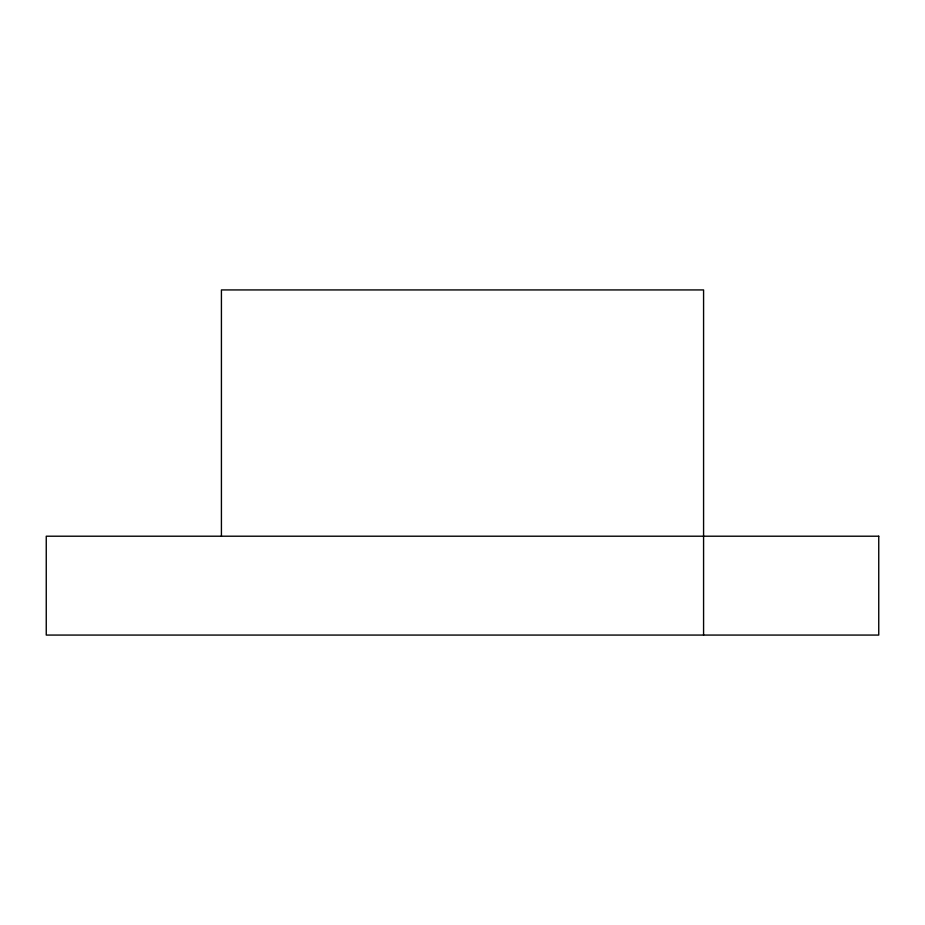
<?xml version="1.0" encoding="UTF-8"?>
<svg xmlns="http://www.w3.org/2000/svg" width="925" height="925" viewBox="0 0 925 925"><rect width="100%" height="100%" fill="white"/><g stroke="black" fill="none" stroke-linecap="round" stroke-linejoin="round"><path stroke-width="1.39" d="M703.578 635.07L703.578 289.93L221.422 289.93L221.422 536.211M878.75 536.211L46.25 536.211L46.25 635.07L878.75 635.07L878.75 536.211"/></g></svg>
